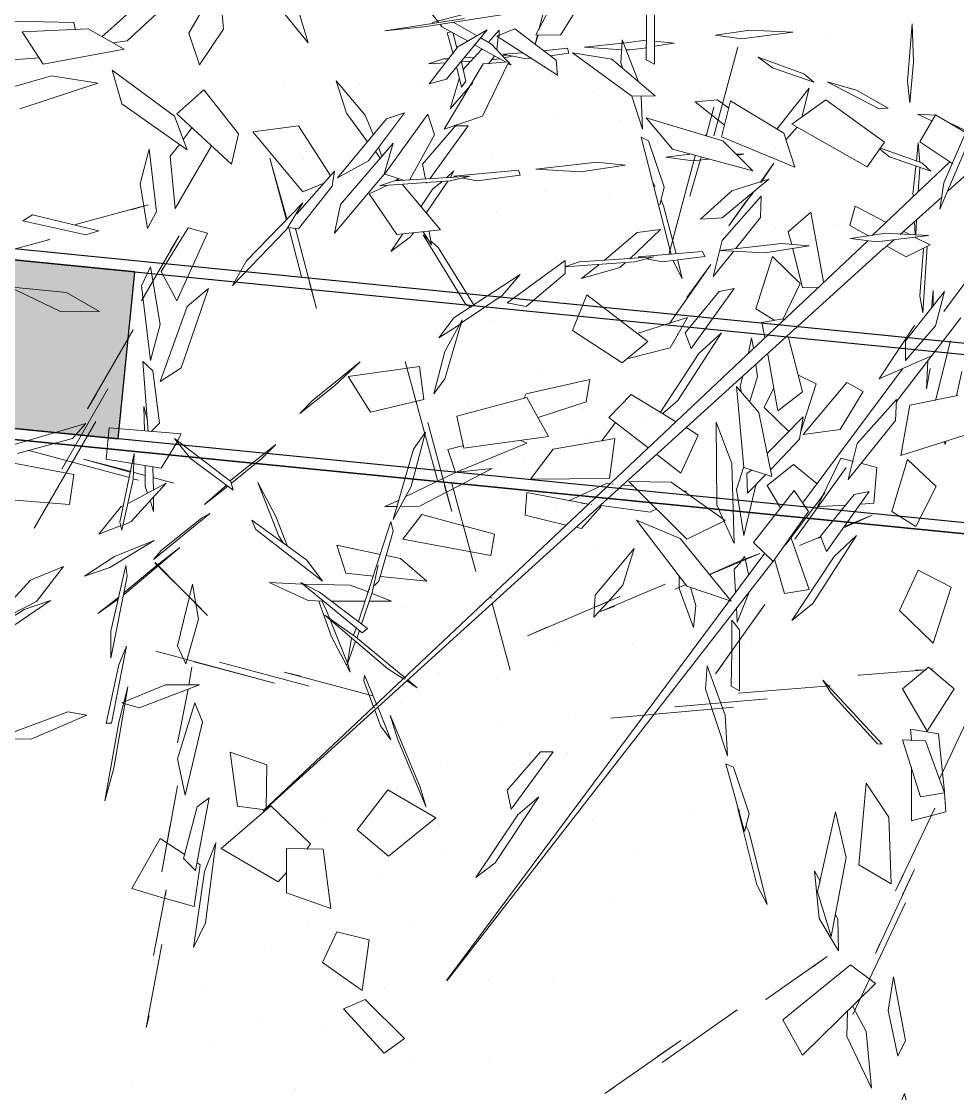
# Model space of a CAD drawing. Header units: metres. Extents: x 42 to 199, y -121 to 268.
# Drawn here: x 121.189 to 122.472, y -86.48 to -85.01 of the extents above; entities that cross this region are included whole.
import ezdxf

# ---------------------------------------------------------------- set-up
doc = ezdxf.new("R2010")
doc.units = ezdxf.units.M
doc.header["$LTSCALE"] = 0.3
doc.layers.get('0').update_dxf_attribs({"color": 8})
for name, color, linetype in [('A-Cols', 8, 'Continuous'), ('A-Site Boundary', 8, 'Continuous'), ('A-Wall-Full', 8, 'Continuous'), ('A-Wall-Plst', 8, 'Continuous')]:
    doc.layers.add(name, color=color, linetype=linetype)
doc.layers.add('A-LANDSCAPE', color=8, linetype='Continuous', lineweight=5)
doc.layers.add('DA HOUSE ARCH LAYOUT', color=8, linetype='Continuous', lineweight=9)

# ---------------------------------------------------------------- blocks, each defined once
blk = doc.blocks.new('zw$195B-flat-1-flat-1-flat-1-flat-1-flat-1-flat-1')
at = {"layer": 'A-Site Boundary', "color": 8, "ltscale": 0.6}
for points in [[(-3.9776, -0.1085), (-3.4816, 5.5764), (-2.9436, 11.7416), (-2.5633, 16.1008), (-2.2011, 20.2521), (1.5727, 19.7419), (5.0323, 19.2741), (8.9429, 18.7454), (12.7318, 18.2331), (16.7243, 17.6933), (21.1213, 17.0988), (25.111, 16.5594), (27.3947, 16.2506), (29.2079, 16.0055), (32.0196, 15.6253), (31.5318, 10.718), (30.9785, 5.1523), (30.2862, -1.8121)], [(-3.7186, -0.1311), (-3.2226, 5.5538), (-2.6846, 11.719), (-2.3043, 16.0782), (-1.9657, 19.9579), (1.5378, 19.4842), (4.9975, 19.0165), (8.9081, 18.4878), (12.6969, 17.9755), (16.6894, 17.4357), (21.0864, 16.8412), (25.0762, 16.3017), (27.3599, 15.993), (29.173, 15.7478), (31.7361, 15.4013), (31.2731, 10.7437), (30.7198, 5.178), (30.0275, -1.7864)]]:
    blk.add_lwpolyline(points, dxfattribs=at)
blk = doc.blocks.new('02PTRX29')
at = {"color": 8, "linetype": 'Continuous', "transparency": 33554572}
for p, q in [((0.19033, -0.04972), (0.18236, -0.03669)), ((0.27648, -0.0358), (0.27553, -0.0482)), ((0.28426, -0.04921), (0.27648, -0.0358)), ((0.28464, -0.03707), (0.29982, -0.05111)), ((0.16851, -0.03934), (0.1687, -0.05592)), ((0.19109, -0.03909), (0.19659, -0.04959)), ((0.19318, -0.03808), (0.19583, -0.04833)), ((0.30627, -0.0501), (0.29394, -0.03909)), ((0.16661, -0.05705), (0.16661, -0.04162)), ((0.22278, -0.04655), (0.21044, -0.04327)), ((0.22449, -0.04238), (0.22107, -0.04655)), ((0.22487, -0.04757), (0.20418, -0.0444)), ((0.21462, -0.04554), (0.23473, -0.04858)), ((0.25656, -0.04352), (0.25409, -0.05161)), ((0.25409, -0.05161), (0.25997, -0.0444)), ((0.31329, -0.04655), (0.33531, -0.04605)), ((0.10152, -0.04681), (0.10114, -0.05655)), ((0.10266, -0.06136), (0.10152, -0.04681)), ((0.13169, -0.04896), (0.14251, -0.04845)), ((0.14251, -0.04845), (0.15124, -0.04972)), ((0.19147, -0.05604), (0.2019, -0.04807)), ((0.20646, -0.04997), (0.2019, -0.04807)), ((0.20855, -0.05149), (0.20589, -0.04845)), ((0.20589, -0.04845), (0.20589, -0.04984)), ((0.20893, -0.04833), (0.21633, -0.05263)), ((0.21917, -0.06085), (0.20893, -0.04833)), ((0.21728, -0.04655), (0.21139, -0.04984)), ((0.21367, -0.05124), (0.22031, -0.04757)), ((0.22031, -0.04757), (0.22069, -0.04706)), ((0.23473, -0.04858), (0.22487, -0.04757)), ((0.27553, -0.0482), (0.2816, -0.05718)), ((0.30969, -0.04807), (0.30058, -0.05326)), ((0.32639, -0.04883), (0.30969, -0.04807)), ((0.31291, -0.04833), (0.31329, -0.04655)), ((0.1446, -0.0506), (0.13169, -0.04896)), ((0.15124, -0.04972), (0.1446, -0.0506)), ((0.16168, -0.05174), (0.16661, -0.05124)), ((0.16889, -0.05098), (0.16851, -0.05111)), ((0.17439, -0.05174), (0.16889, -0.05098)), ((0.17477, -0.05086), (0.17078, -0.06123)), ((0.17515, -0.05667), (0.17477, -0.05086)), ((0.19659, -0.04959), (0.19033, -0.04972)), ((0.20646, -0.04997), (0.19109, -0.05984)), ((0.19678, -0.05199), (0.19602, -0.04972)), ((0.19621, -0.04972), (0.19678, -0.05199)), ((0.20589, -0.04984), (0.20608, -0.05022)), ((0.20608, -0.05022), (0.20646, -0.05339)), ((0.21044, -0.05048), (0.20779, -0.05199)), ((0.21746, -0.04921), (0.21652, -0.05301)), ((0.21746, -0.0544), (0.21898, -0.04908)), ((0.21898, -0.04908), (0.21803, -0.04883)), ((0.28426, -0.04921), (0.2816, -0.05718)), ((0.29982, -0.05111), (0.30343, -0.05161)), ((0.32107, -0.05705), (0.32639, -0.04883)), ((0.15162, -0.07514), (0.14555, -0.05275)), ((0.14555, -0.05275), (0.14574, -0.05326)), ((0.16661, -0.0525), (0.16168, -0.05174)), ((0.16851, -0.05288), (0.17287, -0.05339)), ((0.18729, -0.05414), (0.1723, -0.06515)), ((0.17287, -0.05339), (0.17382, -0.05339)), ((0.17477, -0.05174), (0.17439, -0.05174)), ((0.18426, -0.05275), (0.17477, -0.05174)), ((0.17477, -0.05339), (0.18426, -0.05275)), ((0.17743, -0.05579), (0.18729, -0.05414)), ((0.18824, -0.05427), (0.18862, -0.05301)), ((0.19469, -0.05364), (0.18862, -0.05301)), ((0.20001, -0.05414), (0.20494, -0.05452)), ((0.20779, -0.05199), (0.20285, -0.05731)), ((0.20418, -0.05655), (0.21196, -0.05225)), ((0.215, -0.05845), (0.21025, -0.05326)), ((0.21633, -0.05263), (0.22354, -0.06199)), ((0.30058, -0.05326), (0.32107, -0.05705)), ((0.10209, -0.0668), (0.10114, -0.05655)), ((0.12885, -0.05946), (0.14042, -0.05528)), ((0.14042, -0.05528), (0.13682, -0.05794)), ((0.16642, -0.06502), (0.17743, -0.05579)), ((0.1687, -0.05592), (0.16661, -0.05705)), ((0.17458, -0.05819), (0.17515, -0.05667)), ((0.18824, -0.05427), (0.19299, -0.0549)), ((0.19109, -0.05984), (0.19147, -0.05604)), ((0.19906, -0.05566), (0.19773, -0.05554)), ((0.20494, -0.05452), (0.19906, -0.05566)), ((0.20456, -0.05541), (0.20266, -0.05503)), ((0.21006, -0.07021), (0.20342, -0.05642)), ((0.20987, -0.05693), (0.20342, -0.05642)), ((0.20513, -0.0549), (0.20399, -0.05478)), ((0.20589, -0.05566), (0.2057, -0.05566)), ((0.20779, -0.05592), (0.20589, -0.05566)), ((0.20703, -0.05503), (0.20855, -0.05693)), ((0.21462, -0.05541), (0.21196, -0.05528)), ((0.21538, -0.05642), (0.21291, -0.0563)), ((0.21538, -0.05655), (0.21424, -0.06136)), ((0.21993, -0.05566), (0.2186, -0.05566)), ((0.22373, -0.05693), (0.21936, -0.05667)), ((0.21993, -0.05566), (0.22373, -0.05693)), ((0.32202, -0.05541), (0.3372, -0.05655)), ((0.13682, -0.05794), (0.12638, -0.06161)), ((0.12638, -0.06161), (0.12885, -0.05946)), ((0.20285, -0.05731), (0.20361, -0.05693)), ((0.21974, -0.0735), (0.20987, -0.05693)), ((0.21538, -0.06287), (0.21652, -0.05794)), ((0.28787, -0.07021), (0.30362, -0.05857)), ((0.30362, -0.05857), (0.30115, -0.06705)), ((0.10209, -0.0668), (0.10266, -0.06136)), ((0.12296, -0.06148), (0.10987, -0.06831)), ((0.11556, -0.06363), (0.12296, -0.06148)), ((0.21822, -0.06831), (0.21253, -0.06174)), ((0.21538, -0.06287), (0.21424, -0.06136)), ((0.21822, -0.06831), (0.21595, -0.06072)), ((0.21917, -0.06085), (0.22354, -0.06199)), ((0.24707, -0.06123), (0.23967, -0.06996)), ((0.24441, -0.06945), (0.24707, -0.06123)), ((0.31899, -0.05996), (0.30722, -0.06186)), ((0.30722, -0.06186), (0.32696, -0.06831)), ((0.31899, -0.05996), (0.33853, -0.06566)), ((0.10759, -0.06819), (0.11556, -0.06363)), ((0.12942, -0.07046), (0.12752, -0.06313)), ((0.12752, -0.06313), (0.13568, -0.0735)), ((0.1723, -0.06515), (0.16642, -0.06502)), ((0.27174, -0.07464), (0.28047, -0.06351)), ((0.28047, -0.06351), (0.2873, -0.06958)), ((0.10854, -0.07679), (0.12334, -0.06604)), ((0.12334, -0.06604), (0.13188, -0.07224)), ((0.13397, -0.07451), (0.14744, -0.06629)), ((0.14744, -0.06629), (0.14972, -0.0754)), ((0.14782, -0.06819), (0.15067, -0.06604)), ((0.15636, -0.06654), (0.14896, -0.07249)), ((0.15067, -0.06604), (0.15636, -0.06654)), ((0.16965, -0.0735), (0.1723, -0.06515)), ((0.17002, -0.06515), (0.16965, -0.0735)), ((0.30115, -0.06705), (0.28464, -0.07869)), ((0.09355, -0.08704), (0.08539, -0.06844)), ((0.08786, -0.07439), (0.09564, -0.06983)), ((0.09564, -0.06983), (0.09962, -0.07666)), ((0.09583, -0.06996), (0.09564, -0.07008)), ((0.10019, -0.06971), (0.09583, -0.06996)), ((0.0964, -0.07148), (0.10019, -0.06971)), ((0.10987, -0.06831), (0.10759, -0.06819)), ((0.15352, -0.07527), (0.15162, -0.06793)), ((0.21006, -0.07021), (0.21974, -0.0735)), ((0.22221, -0.07489), (0.22392, -0.06971)), ((0.22392, -0.06971), (0.23473, -0.08476)), ((0.23891, -0.08147), (0.2298, -0.06933)), ((0.2298, -0.06933), (0.23435, -0.07084)), ((0.23967, -0.06996), (0.23758, -0.07502)), ((0.2391, -0.07666), (0.24441, -0.06945)), ((0.2873, -0.06958), (0.27344, -0.08236)), ((0.28464, -0.07869), (0.28787, -0.07021)), ((0.08767, -0.07401), (0.0926, -0.0716)), ((0.13188, -0.07224), (0.11291, -0.08299)), ((0.13055, -0.07299), (0.1334, -0.07616)), ((0.14934, -0.07641), (0.1687, -0.07059)), ((0.1687, -0.07059), (0.16206, -0.07856)), ((0.22335, -0.08602), (0.21367, -0.07261)), ((0.21367, -0.07261), (0.2169, -0.07261)), ((0.22525, -0.08236), (0.2169, -0.07261)), ((0.23435, -0.07084), (0.24669, -0.08577)), ((0.2484, -0.08539), (0.25656, -0.07261)), ((0.25656, -0.07261), (0.26813, -0.07413)), ((0.2835, -0.07312), (0.28559, -0.07603)), ((0.13112, -0.08311), (0.13397, -0.07451)), ((0.14972, -0.0754), (0.13112, -0.08311)), ((0.15352, -0.07477), (0.15352, -0.07514)), ((0.16243, -0.10513), (0.17002, -0.07552)), ((0.16813, -0.07641), (0.17002, -0.07552)), ((0.22221, -0.07489), (0.22847, -0.0864)), ((0.26813, -0.07413), (0.25542, -0.08931)), ((0.27344, -0.08236), (0.27174, -0.07464)), ((0.08691, -0.0759), (0.0945, -0.09374)), ((0.09962, -0.07666), (0.09127, -0.08223)), ((0.10949, -0.07831), (0.09905, -0.08198)), ((0.09962, -0.08185), (0.1, -0.07692)), ((0.1, -0.07692), (0.10038, -0.0816)), ((0.10721, -0.08046), (0.10968, -0.07856)), ((0.11291, -0.08299), (0.10854, -0.07679)), ((0.14175, -0.084), (0.14934, -0.07641)), ((0.16206, -0.07856), (0.14175, -0.084)), ((0.16414, -0.08818), (0.16813, -0.07641)), ((0.24593, -0.09248), (0.23265, -0.07704)), ((0.23265, -0.07704), (0.23492, -0.08489)), ((0.23625, -0.07818), (0.23549, -0.08046)), ((0.27857, -0.07768), (0.28768, -0.09349)), ((0.28654, -0.0773), (0.289, -0.08033)), ((0.29432, -0.07856), (0.29242, -0.09425)), ((0.29659, -0.08729), (0.29432, -0.07856)), ((0.09678, -0.08413), (0.10721, -0.08046)), ((0.1372, -0.08058), (0.13739, -0.08058)), ((0.13739, -0.08058), (0.13739, -0.08058)), ((0.14555, -0.08008), (0.14403, -0.07983)), ((0.14403, -0.07983), (0.14593, -0.07983)), ((0.15693, -0.08147), (0.15295, -0.08109)), ((0.15484, -0.08058), (0.15769, -0.09045)), ((0.163, -0.10513), (0.15636, -0.08021)), ((0.15693, -0.08147), (0.16376, -0.08058)), ((0.16376, -0.08058), (0.15769, -0.07983)), ((0.23587, -0.08096), (0.23701, -0.07919)), ((0.2594, -0.0964), (0.26377, -0.08084)), ((0.26377, -0.08084), (0.25959, -0.09652)), ((0.28768, -0.09349), (0.289, -0.08033)), ((0.09241, -0.08906), (0.0852, -0.08261)), ((0.09203, -0.08172), (0.11158, -0.10032)), ((0.09905, -0.08198), (0.09678, -0.08413)), ((0.1, -0.08931), (0.09962, -0.08324)), ((0.10057, -0.08286), (0.10133, -0.08995)), ((0.13644, -0.0821), (0.13985, -0.08691)), ((0.13966, -0.08691), (0.13644, -0.0821)), ((0.17401, -0.08261), (0.18122, -0.08185)), ((0.18521, -0.08425), (0.17401, -0.08261)), ((0.19659, -0.08362), (0.18122, -0.08185)), ((0.18521, -0.08425), (0.19659, -0.08362)), ((0.20096, -0.08387), (0.20058, -0.08514)), ((0.20096, -0.08387), (0.21728, -0.08539)), ((0.21822, -0.08577), (0.21728, -0.084)), ((0.21728, -0.084), (0.21917, -0.08577)), ((0.22449, -0.08615), (0.22525, -0.08236)), ((0.24669, -0.08577), (0.23891, -0.08147)), ((0.13777, -0.08615), (0.14706, -0.08906)), ((0.14953, -0.09589), (0.13777, -0.08615)), ((0.21139, -0.08653), (0.20058, -0.08514)), ((0.215, -0.0859), (0.21139, -0.08653)), ((0.21822, -0.08653), (0.21329, -0.08539)), ((0.21329, -0.08539), (0.23227, -0.08653)), ((0.21728, -0.08539), (0.21633, -0.08565)), ((0.21822, -0.08653), (0.23606, -0.0878)), ((0.21879, -0.08666), (0.2243, -0.09475)), ((0.22999, -0.0864), (0.23473, -0.08489)), ((0.23113, -0.08653), (0.23151, -0.08615)), ((0.23208, -0.08653), (0.23151, -0.08615)), ((0.23227, -0.08653), (0.23606, -0.0878)), ((0.23473, -0.08489), (0.23492, -0.08489)), ((0.23492, -0.08489), (0.24745, -0.09981)), ((0.24745, -0.08413), (0.25694, -0.09488)), ((0.24802, -0.08792), (0.24745, -0.08413)), ((0.0945, -0.09374), (0.09355, -0.08704)), ((0.13985, -0.08691), (0.13966, -0.08691)), ((0.14308, -0.09134), (0.14156, -0.08944)), ((0.14706, -0.08906), (0.15503, -0.09627)), ((0.16528, -0.0926), (0.16414, -0.08818)), ((0.16699, -0.08704), (0.16642, -0.08805)), ((0.22259, -0.08855), (0.22031, -0.08678)), ((0.23037, -0.08742), (0.22069, -0.09893)), ((0.22562, -0.09311), (0.22259, -0.08855)), ((0.2243, -0.08716), (0.22411, -0.08704)), ((0.2243, -0.08716), (0.2243, -0.08704)), ((0.2243, -0.08704), (0.2243, -0.08716)), ((0.23435, -0.0878), (0.23872, -0.08982)), ((0.25656, -0.09868), (0.24802, -0.08792)), ((0.24991, -0.08704), (0.25542, -0.08931)), ((0.2947, -0.09855), (0.29659, -0.08729)), ((0.10456, -0.10007), (0.09393, -0.09058)), ((0.10114, -0.09045), (0.10133, -0.08995)), ((0.13966, -0.09045), (0.14953, -0.10158)), ((0.13985, -0.09577), (0.13966, -0.09045)), ((0.14175, -0.08969), (0.14365, -0.09197)), ((0.14308, -0.09134), (0.14782, -0.09792)), ((0.14782, -0.09792), (0.14365, -0.09197)), ((0.1649, -0.09146), (0.16433, -0.09286)), ((0.2317, -0.10007), (0.23872, -0.08982)), ((0.25959, -0.0988), (0.25542, -0.0921)), ((0.25542, -0.0921), (0.26965, -0.10677)), ((0.10797, -0.09703), (0.11594, -0.09298)), ((0.11594, -0.09298), (0.11727, -0.09779)), ((0.12714, -0.0945), (0.12391, -0.11208)), ((0.12714, -0.0945), (0.13283, -0.09943)), ((0.16111, -0.105), (0.16433, -0.09286)), ((0.24745, -0.09981), (0.24593, -0.09248)), ((0.29242, -0.09425), (0.2947, -0.09855)), ((0.29451, -0.0926), (0.31291, -0.09754)), ((0.29887, -0.09387), (0.29451, -0.0926)), ((0.10038, -0.0964), (0.10057, -0.10019)), ((0.10076, -0.10019), (0.10095, -0.09678)), ((0.14612, -0.10374), (0.13985, -0.09577)), ((0.15503, -0.09627), (0.14953, -0.09589)), ((0.30703, -0.09918), (0.32373, -0.09513)), ((0.3262, -0.09665), (0.31026, -0.10019)), ((0.31291, -0.09754), (0.31272, -0.09754)), ((0.32373, -0.09513), (0.3262, -0.09665)), ((0.07818, -0.0988), (0.09355, -0.11955)), ((0.09735, -0.10032), (0.10816, -0.09981)), ((0.10057, -0.10019), (0.10076, -0.10019)), ((0.1019, -0.10019), (0.10361, -0.09931)), ((0.10816, -0.09981), (0.11708, -0.10108)), ((0.11727, -0.09779), (0.11253, -0.10045)), ((0.13188, -0.1026), (0.13283, -0.09943)), ((0.17097, -0.09956), (0.16509, -0.0988)), ((0.16509, -0.0988), (0.17287, -0.10627)), ((0.17932, -0.10665), (0.17097, -0.09956)), ((0.21443, -0.11752), (0.22506, -0.10019)), ((0.22069, -0.09893), (0.2317, -0.10007)), ((0.22297, -0.10272), (0.22354, -0.09931)), ((0.22506, -0.09943), (0.22297, -0.10272)), ((0.22506, -0.10019), (0.22411, -0.10108)), ((0.22828, -0.1007), (0.22752, -0.09969)), ((0.23322, -0.10437), (0.23018, -0.09994)), ((0.25731, -0.09855), (0.252, -0.11879)), ((0.2558, -0.11082), (0.25902, -0.09842)), ((0.25656, -0.09868), (0.25921, -0.0983)), ((0.25731, -0.09868), (0.25731, -0.09893)), ((0.25845, -0.10045), (0.25902, -0.09842)), ((0.27325, -0.11297), (0.25959, -0.0988)), ((0.28445, -0.09842), (0.27952, -0.09981)), ((0.27952, -0.09981), (0.2873, -0.11689)), ((0.29128, -0.10943), (0.28445, -0.09842)), ((0.30703, -0.09918), (0.31026, -0.10019)), ((0.09697, -0.10272), (0.10076, -0.10083)), ((0.10304, -0.10576), (0.09697, -0.10272)), ((0.11044, -0.10196), (0.09735, -0.10032)), ((0.10608, -0.10146), (0.10873, -0.10374)), ((0.11708, -0.10108), (0.11044, -0.10196)), ((0.11272, -0.10171), (0.26547, -0.2458)), ((0.12752, -0.10298), (0.13454, -0.10234)), ((0.13871, -0.10475), (0.12752, -0.10298)), ((0.13454, -0.10234), (0.1501, -0.10411)), ((0.14953, -0.10158), (0.15181, -0.11069)), ((0.22297, -0.10184), (0.22126, -0.10336)), ((0.22828, -0.1007), (0.23322, -0.10437)), ((0.28673, -0.10045), (0.29622, -0.11689)), ((0.289, -0.10424), (0.28673, -0.10045)), ((0.31937, -0.10133), (0.34176, -0.1074)), ((0.31994, -0.10146), (0.31937, -0.10133)), ((0.09773, -0.10323), (0.09886, -0.11993)), ((0.09962, -0.11563), (0.09868, -0.10361)), ((0.10778, -0.1031), (0.10304, -0.10576)), ((0.26547, -0.24593), (0.10873, -0.10361)), ((0.12923, -0.1136), (0.13169, -0.10374)), ((0.1298, -0.11246), (0.13682, -0.10563)), ((0.13682, -0.10563), (0.14099, -0.11892)), ((0.13871, -0.10475), (0.1501, -0.10411)), ((0.15181, -0.11069), (0.14668, -0.10437)), ((0.15446, -0.10437), (0.1539, -0.10563)), ((0.1539, -0.10563), (0.16471, -0.10702)), ((0.17078, -0.10576), (0.15446, -0.10437)), ((0.22126, -0.10336), (0.21215, -0.11803)), ((0.15845, -0.11601), (0.15238, -0.10766)), ((0.16281, -0.12258), (0.15238, -0.10766)), ((0.15959, -0.1112), (0.16073, -0.10665)), ((0.15959, -0.1112), (0.16187, -0.10677)), ((0.16471, -0.10702), (0.16851, -0.10627)), ((0.1668, -0.10576), (0.17154, -0.10702)), ((0.18559, -0.10702), (0.1668, -0.10576)), ((0.17078, -0.10576), (0.16965, -0.10601)), ((0.17154, -0.10702), (0.18938, -0.10829)), ((0.17401, -0.10728), (0.17534, -0.10842)), ((0.17534, -0.10842), (0.18502, -0.1112)), ((0.18502, -0.1112), (0.18065, -0.10778)), ((0.18938, -0.10829), (0.18559, -0.10702)), ((0.18919, -0.10993), (0.18919, -0.10665)), ((0.2038, -0.1174), (0.18919, -0.10665)), ((0.26965, -0.10677), (0.27325, -0.11297)), ((0.29147, -0.12284), (0.29394, -0.10829)), ((0.29394, -0.10829), (0.29622, -0.1131)), ((0.18919, -0.10993), (0.19906, -0.11828)), ((0.20513, -0.1155), (0.20058, -0.11019)), ((0.21728, -0.12119), (0.20058, -0.11019)), ((0.2873, -0.11689), (0.29128, -0.10943)), ((0.12923, -0.1136), (0.12543, -0.11348)), ((0.13416, -0.12157), (0.1298, -0.11246)), ((0.15731, -0.12891), (0.14649, -0.11373)), ((0.14649, -0.11373), (0.15029, -0.11449)), ((0.252, -0.11879), (0.2539, -0.11196)), ((0.28616, -0.13384), (0.27933, -0.11373)), ((0.27933, -0.11373), (0.28464, -0.11828)), ((0.29394, -0.13195), (0.29622, -0.1131)), ((0.32961, -0.11335), (0.31519, -0.11474)), ((0.31652, -0.11968), (0.32961, -0.11335)), ((0.09564, -0.12322), (0.09336, -0.11449)), ((0.10323, -0.12701), (0.09336, -0.11449)), ((0.09621, -0.11424), (0.09621, -0.11841)), ((0.09659, -0.11892), (0.09621, -0.11424)), ((0.09886, -0.11993), (0.09962, -0.11563)), ((0.15029, -0.11449), (0.15883, -0.12499)), ((0.16832, -0.12714), (0.18369, -0.11537)), ((0.18369, -0.11537), (0.18729, -0.12436)), ((0.21538, -0.12246), (0.20513, -0.1155)), ((0.31519, -0.11474), (0.30684, -0.11955)), ((0.13625, -0.12183), (0.14099, -0.11892)), ((0.2038, -0.1174), (0.19906, -0.11828)), ((0.21291, -0.11854), (0.21443, -0.11752)), ((0.28464, -0.11828), (0.29147, -0.13726)), ((0.29622, -0.11689), (0.29622, -0.11677)), ((0.10551, -0.14232), (0.08919, -0.12119)), ((0.13397, -0.1217), (0.13416, -0.12145)), ((0.13947, -0.12233), (0.13416, -0.12145)), ((0.17097, -0.12512), (0.15826, -0.12107)), ((0.15826, -0.12107), (0.16262, -0.12878)), ((0.2112, -0.11968), (0.2112, -0.11968)), ((0.21519, -0.1217), (0.21955, -0.13663)), ((0.21955, -0.12967), (0.21519, -0.1217)), ((0.21728, -0.12119), (0.22107, -0.12625)), ((0.30684, -0.11955), (0.31652, -0.11968)), ((0.09564, -0.12322), (0.10323, -0.13195)), ((0.10987, -0.13663), (0.10095, -0.12309)), ((0.13871, -0.12613), (0.13947, -0.12233)), ((0.18729, -0.12436), (0.17477, -0.13258)), ((0.21557, -0.12271), (0.22107, -0.12625)), ((0.29394, -0.13195), (0.29147, -0.12284)), ((0.2983, -0.12423), (0.29849, -0.12461)), ((0.2983, -0.12423), (0.30988, -0.14422)), ((0.09184, -0.12701), (0.09564, -0.14207)), ((0.10323, -0.12701), (0.10323, -0.13195)), ((0.12923, -0.13992), (0.13283, -0.12587)), ((0.14213, -0.12625), (0.14156, -0.12878)), ((0.14213, -0.12625), (0.14289, -0.13005)), ((0.14972, -0.12499), (0.16073, -0.14207)), ((0.15541, -0.13018), (0.14972, -0.12499)), ((0.15883, -0.12499), (0.15731, -0.12891)), ((0.16832, -0.12714), (0.17477, -0.13258)), ((0.16262, -0.12878), (0.17325, -0.13144)), ((0.2224, -0.14042), (0.21955, -0.12967)), ((0.09697, -0.13093), (0.10987, -0.13663)), ((0.09754, -0.13207), (0.09792, -0.13916)), ((0.13549, -0.14472), (0.13796, -0.13043)), ((0.16509, -0.14498), (0.15541, -0.13018)), ((0.22145, -0.16218), (0.22961, -0.1322)), ((0.241, -0.13233), (0.24745, -0.1384)), ((0.25314, -0.14219), (0.241, -0.13233)), ((0.29337, -0.1346), (0.29584, -0.1322)), ((0.29451, -0.14991), (0.29584, -0.1322)), ((0.09033, -0.14093), (0.089, -0.13473)), ((0.09697, -0.13397), (0.09792, -0.13916)), ((0.10399, -0.1341), (0.12923, -0.168)), ((0.14099, -0.13309), (0.14061, -0.13599)), ((0.226, -0.13346), (0.22487, -0.14181)), ((0.226, -0.13346), (0.24403, -0.13599)), ((0.29147, -0.13726), (0.28616, -0.13384)), ((0.29166, -0.14776), (0.29337, -0.1346)), ((0.11803, -0.13751), (0.11386, -0.13979)), ((0.12904, -0.15067), (0.11803, -0.13751)), ((0.12581, -0.13789), (0.13037, -0.13562)), ((0.12581, -0.13789), (0.12961, -0.14991)), ((0.14061, -0.13599), (0.14251, -0.14232)), ((0.14441, -0.13612), (0.14498, -0.13852)), ((0.18388, -0.14245), (0.18293, -0.13675)), ((0.18293, -0.13675), (0.19906, -0.14042)), ((0.2224, -0.14042), (0.21955, -0.13663)), ((0.23834, -0.14498), (0.24403, -0.13599)), ((0.10209, -0.14321), (0.08995, -0.1408)), ((0.11386, -0.13979), (0.11974, -0.1494)), ((0.13549, -0.14472), (0.12923, -0.13992)), ((0.1389, -0.14384), (0.13644, -0.1389)), ((0.14593, -0.13852), (0.14023, -0.1451)), ((0.14403, -0.15902), (0.14593, -0.13852)), ((0.1446, -0.14017), (0.14498, -0.13852)), ((0.17249, -0.14055), (0.1613, -0.14738)), ((0.17818, -0.14637), (0.17249, -0.14055)), ((0.19906, -0.14042), (0.19963, -0.14156)), ((0.24745, -0.1384), (0.25618, -0.14536)), ((0.31633, -0.1594), (0.30475, -0.13916)), ((0.3076, -0.14042), (0.30988, -0.14422)), ((0.10437, -0.15598), (0.10209, -0.14321)), ((0.10551, -0.14181), (0.11537, -0.15295)), ((0.10551, -0.14181), (0.1057, -0.14713)), ((0.16073, -0.14207), (0.16452, -0.14536)), ((0.19602, -0.14637), (0.18388, -0.14245)), ((0.19887, -0.14131), (0.19337, -0.15118)), ((0.19887, -0.14131), (0.21652, -0.14599)), ((0.22487, -0.14181), (0.23834, -0.14498)), ((0.25618, -0.14536), (0.25314, -0.14219)), ((0.29565, -0.14359), (0.2947, -0.147)), ((0.29565, -0.14359), (0.29546, -0.14978)), ((0.12999, -0.15181), (0.12904, -0.14624)), ((0.12904, -0.14624), (0.13815, -0.15548)), ((0.13264, -0.14991), (0.1389, -0.14384)), ((0.14023, -0.1451), (0.13701, -0.1613)), ((0.21652, -0.14599), (0.21481, -0.15409)), ((0.11765, -0.16206), (0.1057, -0.14713)), ((0.14706, -0.15801), (0.15105, -0.14751)), ((0.15105, -0.14751), (0.15086, -0.16851)), ((0.1556, -0.1508), (0.15845, -0.14902)), ((0.16073, -0.14776), (0.16073, -0.14776)), ((0.16832, -0.15396), (0.17818, -0.14637)), ((0.17648, -0.14763), (0.17989, -0.15231)), ((0.22392, -0.14763), (0.21784, -0.17015)), ((0.28616, -0.15054), (0.30438, -0.14902)), ((0.29375, -0.14991), (0.29166, -0.14776)), ((0.30438, -0.14902), (0.30513, -0.15687)), ((0.30779, -0.14738), (0.32335, -0.17433)), ((0.32828, -0.1532), (0.31026, -0.14789)), ((0.31026, -0.14789), (0.31367, -0.15168)), ((0.08843, -0.15092), (0.10437, -0.15598)), ((0.11974, -0.1494), (0.12904, -0.15067)), ((0.1556, -0.1508), (0.15997, -0.16041)), ((0.17799, -0.1618), (0.17667, -0.15168)), ((0.17667, -0.15168), (0.19223, -0.15434)), ((0.19337, -0.15118), (0.21481, -0.15409)), ((0.22449, -0.15004), (0.22752, -0.15434)), ((0.22449, -0.15004), (0.22809, -0.16383)), ((0.27363, -0.16256), (0.28787, -0.15168)), ((0.28787, -0.15168), (0.28388, -0.15674)), ((0.28616, -0.15054), (0.28711, -0.15231)), ((0.31367, -0.15168), (0.32753, -0.15548)), ((0.09298, -0.15244), (0.09317, -0.1532)), ((0.09317, -0.1532), (0.09336, -0.15257)), ((0.11537, -0.15295), (0.11765, -0.16206)), ((0.1372, -0.15952), (0.12999, -0.15181)), ((0.16775, -0.15434), (0.16775, -0.15434)), ((0.19223, -0.15434), (0.19792, -0.16193)), ((0.19887, -0.15282), (0.20039, -0.15219)), ((0.2169, -0.16028), (0.19887, -0.15282)), ((0.21481, -0.15345), (0.21879, -0.15446)), ((0.2169, -0.16028), (0.21879, -0.15446)), ((0.23265, -0.17218), (0.22752, -0.15434)), ((0.26225, -0.1532), (0.26585, -0.15674)), ((0.27363, -0.16218), (0.26225, -0.1532)), ((0.28711, -0.15244), (0.29128, -0.15915)), ((0.10266, -0.15699), (0.09545, -0.16383)), ((0.10665, -0.17015), (0.10266, -0.15699)), ((0.11955, -0.15662), (0.11632, -0.1575)), ((0.12543, -0.16889), (0.11955, -0.15662)), ((0.15997, -0.16041), (0.16604, -0.15573)), ((0.26585, -0.15674), (0.27344, -0.16294)), ((0.28388, -0.15674), (0.27306, -0.16471)), ((0.29128, -0.15915), (0.30513, -0.15687)), ((0.2983, -0.16206), (0.29811, -0.15548)), ((0.29811, -0.15548), (0.30172, -0.17281)), ((0.31083, -0.15687), (0.29887, -0.16003)), ((0.29906, -0.16016), (0.31083, -0.15687)), ((0.29925, -0.16155), (0.32468, -0.15472)), ((0.315, -0.15699), (0.31633, -0.1594)), ((0.31709, -0.15674), (0.32468, -0.15472)), ((0.11424, -0.15801), (0.11044, -0.15902)), ((0.1112, -0.168), (0.11044, -0.15902)), ((0.11822, -0.15902), (0.13112, -0.17711)), ((0.12562, -0.16307), (0.1315, -0.15826)), ((0.1315, -0.15826), (0.13815, -0.16357)), ((0.13701, -0.1613), (0.14403, -0.15902)), ((0.14327, -0.16054), (0.14213, -0.15965)), ((0.14403, -0.15877), (0.14593, -0.16459)), ((0.14649, -0.17825), (0.14706, -0.15801)), ((0.226, -0.16876), (0.2076, -0.15927)), ((0.2076, -0.15927), (0.21652, -0.16016)), ((0.29318, -0.16471), (0.29337, -0.15889)), ((0.29527, -0.15851), (0.29527, -0.16383)), ((0.31329, -0.16079), (0.33113, -0.15737)), ((0.13852, -0.16079), (0.14308, -0.16547)), ((0.14308, -0.16547), (0.14327, -0.16054)), ((0.17306, -0.16256), (0.15845, -0.17711)), ((0.16243, -0.16269), (0.17306, -0.16256)), ((0.17799, -0.1618), (0.19792, -0.16193)), ((0.21652, -0.16016), (0.2169, -0.16028)), ((0.2169, -0.16028), (0.22942, -0.16636)), ((0.27306, -0.16471), (0.27363, -0.16256)), ((0.27363, -0.16218), (0.27382, -0.16243)), ((0.29337, -0.16155), (0.28806, -0.16294)), ((0.29811, -0.16028), (0.29527, -0.16104)), ((0.29811, -0.16193), (0.29697, -0.16218)), ((0.30115, -0.17483), (0.2983, -0.16206)), ((0.31443, -0.16838), (0.31329, -0.16079)), ((0.10057, -0.17395), (0.09545, -0.16383)), ((0.12315, -0.18027), (0.11234, -0.16509)), ((0.11613, -0.16585), (0.11234, -0.16509)), ((0.12505, -0.16357), (0.12505, -0.16357)), ((0.12771, -0.17015), (0.13131, -0.16484)), ((0.13131, -0.16484), (0.14156, -0.17799)), ((0.13473, -0.16939), (0.13815, -0.16357)), ((0.14403, -0.17622), (0.14099, -0.16345)), ((0.14593, -0.16459), (0.14403, -0.17622)), ((0.14877, -0.17243), (0.16243, -0.16269)), ((0.15864, -0.16496), (0.15921, -0.16496)), ((0.15921, -0.16496), (0.15864, -0.16496)), ((0.15864, -0.16496), (0.15883, -0.16522)), ((0.17439, -0.16345), (0.17192, -0.1637)), ((0.17724, -0.16319), (0.17705, -0.16319)), ((0.17781, -0.16307), (0.17856, -0.16294)), ((0.17856, -0.16294), (0.18805, -0.16737)), ((0.21177, -0.18533), (0.21784, -0.16307)), ((0.21974, -0.16332), (0.21784, -0.17015)), ((0.22809, -0.16383), (0.23265, -0.17218)), ((0.2668, -0.16281), (0.26149, -0.17635)), ((0.26225, -0.17142), (0.2668, -0.16281)), ((0.27439, -0.1637), (0.28028, -0.16838)), ((0.28028, -0.16838), (0.27477, -0.16345)), ((0.29944, -0.168), (0.28995, -0.16294)), ((0.28995, -0.16294), (0.29887, -0.17268)), ((0.29527, -0.16383), (0.2947, -0.16547)), ((0.1112, -0.168), (0.11443, -0.16825)), ((0.11613, -0.16585), (0.12467, -0.17635)), ((0.12353, -0.16534), (0.1334, -0.1785)), ((0.19887, -0.16534), (0.18331, -0.16825)), ((0.18331, -0.16825), (0.18502, -0.168)), ((0.19925, -0.17104), (0.19887, -0.16534)), ((0.23113, -0.16724), (0.23473, -0.16889)), ((0.29318, -0.16661), (0.29318, -0.17015)), ((0.29318, -0.17015), (0.29394, -0.16749)), ((0.33625, -0.16661), (0.31443, -0.16838)), ((0.10057, -0.17395), (0.10665, -0.17015)), ((0.11822, -0.16851), (0.12505, -0.16889)), ((0.12505, -0.16889), (0.12524, -0.16889)), ((0.12524, -0.16889), (0.12543, -0.16889)), ((0.13663, -0.1828), (0.12771, -0.17015)), ((0.15086, -0.16851), (0.14649, -0.17825)), ((0.16775, -0.17028), (0.16604, -0.16939)), ((0.16775, -0.17028), (0.18008, -0.16863)), ((0.18008, -0.16889), (0.18502, -0.17445)), ((0.18046, -0.16889), (0.18008, -0.16889)), ((0.18255, -0.16838), (0.18274, -0.16838)), ((0.18274, -0.16838), (0.18274, -0.16838)), ((0.226, -0.16876), (0.23075, -0.16889)), ((0.23151, -0.16889), (0.23473, -0.16889)), ((0.27895, -0.17066), (0.28103, -0.1718)), ((0.27895, -0.17066), (0.29318, -0.1823)), ((0.30134, -0.16889), (0.30077, -0.16863)), ((0.30703, -0.17584), (0.30134, -0.16889)), ((0.11158, -0.17104), (0.1186, -0.17395)), ((0.1186, -0.1742), (0.11158, -0.17104)), ((0.15845, -0.17711), (0.14877, -0.17243)), ((0.17116, -0.1723), (0.15845, -0.189)), ((0.16016, -0.17698), (0.17116, -0.1723)), ((0.189, -0.17357), (0.19925, -0.17104)), ((0.22543, -0.17091), (0.20703, -0.17584)), ((0.23018, -0.17711), (0.22543, -0.17091)), ((0.23265, -0.17509), (0.23322, -0.17268)), ((0.24137, -0.19798), (0.23322, -0.17268)), ((0.25447, -0.18242), (0.26832, -0.1723)), ((0.2594, -0.17875), (0.26225, -0.17142)), ((0.26832, -0.1723), (0.26737, -0.17471)), ((0.29128, -0.18002), (0.28103, -0.1718)), ((0.29887, -0.17268), (0.30077, -0.17357)), ((0.30172, -0.17281), (0.30115, -0.17483)), ((0.18502, -0.17445), (0.18615, -0.1742)), ((0.18843, -0.17369), (0.18843, -0.17369)), ((0.20798, -0.18128), (0.20703, -0.17584)), ((0.23265, -0.17509), (0.23625, -0.18774)), ((0.26737, -0.17471), (0.25048, -0.18774)), ((0.30134, -0.17369), (0.30703, -0.17584)), ((0.12126, -0.18154), (0.11556, -0.17622)), ((0.11556, -0.17622), (0.12657, -0.19343)), ((0.12315, -0.18027), (0.12467, -0.17635)), ((0.12448, -0.17648), (0.12999, -0.17875)), ((0.12448, -0.1766), (0.12524, -0.17686)), ((0.13207, -0.17686), (0.12752, -0.18989)), ((0.14156, -0.17799), (0.13663, -0.1828)), ((0.14725, -0.1928), (0.16016, -0.17698)), ((0.20798, -0.18128), (0.23018, -0.17711)), ((0.24688, -0.17863), (0.23587, -0.18103)), ((0.2446, -0.18571), (0.24688, -0.17863)), ((0.26149, -0.17635), (0.26035, -0.17812)), ((0.30305, -0.18154), (0.29299, -0.17749)), ((0.29299, -0.17749), (0.30419, -0.18432)), ((0.13188, -0.19773), (0.12126, -0.18154)), ((0.21917, -0.28869), (0.13871, -0.18065)), ((0.14004, -0.18078), (0.14536, -0.1828)), ((0.14004, -0.18078), (0.15238, -0.18596)), ((0.14365, -0.1823), (0.14384, -0.18154)), ((0.14384, -0.18154), (0.1446, -0.18255)), ((0.17173, -0.17951), (0.1816, -0.19128)), ((0.17458, -0.18875), (0.17173, -0.17951)), ((0.23075, -0.18204), (0.23435, -0.18128)), ((0.28654, -0.17926), (0.29223, -0.18369)), ((0.30058, -0.19115), (0.28654, -0.17926)), ((0.29318, -0.1823), (0.29128, -0.18002)), ((0.31064, -0.18647), (0.30305, -0.18154)), ((0.13625, -0.18242), (0.13378, -0.1909)), ((0.21898, -0.28869), (0.13663, -0.18268)), ((0.14289, -0.18609), (0.14365, -0.18242)), ((0.14479, -0.18293), (0.14649, -0.1847)), ((0.14536, -0.1828), (0.15276, -0.18609)), ((0.23075, -0.18204), (0.22411, -0.18774)), ((0.23796, -0.19065), (0.23644, -0.18369)), ((0.25048, -0.18774), (0.25447, -0.18242)), ((0.2928, -0.18306), (0.27952, -0.19646)), ((0.28255, -0.1933), (0.2928, -0.18318)), ((0.29223, -0.18369), (0.30058, -0.19065)), ((0.2928, -0.18318), (0.2928, -0.18306)), ((0.29982, -0.18647), (0.3002, -0.18381)), ((0.3002, -0.18381), (0.304, -0.20039)), ((0.31595, -0.18407), (0.3243, -0.18748)), ((0.31595, -0.18407), (0.32278, -0.19292)), ((0.1, -0.18495), (0.09165, -0.18925)), ((0.1, -0.18495), (0.10475, -0.1952)), ((0.14649, -0.1847), (0.14612, -0.19052)), ((0.15238, -0.18596), (0.15257, -0.18622)), ((0.16035, -0.18634), (0.16035, -0.18963)), ((0.21196, -0.18483), (0.21177, -0.18533)), ((0.22411, -0.18774), (0.23587, -0.1866)), ((0.23758, -0.18647), (0.2446, -0.18571)), ((0.304, -0.20722), (0.29982, -0.18647)), ((0.31064, -0.18647), (0.30419, -0.18432)), ((0.09621, -0.20342), (0.09165, -0.18925)), ((0.15845, -0.189), (0.14725, -0.1928)), ((0.1575, -0.18938), (0.15617, -0.19393)), ((0.16035, -0.18963), (0.15674, -0.1995)), ((0.15864, -0.18862), (0.16149, -0.18976)), ((0.16395, -0.18849), (0.16528, -0.18913)), ((0.16395, -0.18849), (0.18027, -0.19545)), ((0.17837, -0.19305), (0.17458, -0.18875)), ((0.23625, -0.18774), (0.23739, -0.18887)), ((0.24346, -0.18875), (0.23872, -0.19052)), ((0.24043, -0.20077), (0.25599, -0.18812)), ((0.25542, -0.18849), (0.24346, -0.18875)), ((0.25599, -0.18812), (0.25124, -0.19052)), ((0.25409, -0.19267), (0.26396, -0.18812)), ((0.25561, -0.18849), (0.26396, -0.18812)), ((0.28331, -0.18849), (0.28179, -0.19735)), ((0.28711, -0.20406), (0.28331, -0.18849)), ((0.3243, -0.18748), (0.33493, -0.19912)), ((0.13378, -0.1909), (0.12752, -0.18989)), ((0.14574, -0.19811), (0.14251, -0.19014)), ((0.17534, -0.19166), (0.19868, -0.20153)), ((0.18122, -0.19419), (0.17534, -0.19166)), ((0.1816, -0.19128), (0.18198, -0.19684)), ((0.20779, -0.19204), (0.20798, -0.19191)), ((0.20798, -0.19191), (0.20798, -0.19204)), ((0.23796, -0.1909), (0.23303, -0.1928)), ((0.23796, -0.19065), (0.24062, -0.19862)), ((0.23853, -0.18989), (0.23891, -0.19001)), ((0.25124, -0.19052), (0.2391, -0.19975)), ((0.30058, -0.19065), (0.30058, -0.19115)), ((0.30191, -0.19178), (0.30722, -0.19596)), ((0.30722, -0.19596), (0.3021, -0.19229)), ((0.12657, -0.19343), (0.13188, -0.19773)), ((0.13871, -0.19368), (0.15124, -0.21114)), ((0.13871, -0.19368), (0.14118, -0.1971)), ((0.14593, -0.19444), (0.14574, -0.19811)), ((0.15617, -0.19393), (0.15674, -0.1995)), ((0.17667, -0.19406), (0.18027, -0.19545)), ((0.18198, -0.19684), (0.17837, -0.19305)), ((0.20304, -0.21025), (0.2076, -0.19343)), ((0.23303, -0.1928), (0.23853, -0.1928)), ((0.23967, -0.1928), (0.24821, -0.1928)), ((0.24972, -0.19457), (0.24403, -0.20886)), ((0.24821, -0.20178), (0.25143, -0.1928)), ((0.25067, -0.1928), (0.24972, -0.19457)), ((0.25029, -0.1928), (0.25409, -0.19267)), ((0.27952, -0.19646), (0.28255, -0.1933)), ((0.32847, -0.19899), (0.31918, -0.19267)), ((0.31918, -0.19267), (0.32582, -0.19495)), ((0.33493, -0.19912), (0.32278, -0.19292)), ((0.33853, -0.20292), (0.32582, -0.19495)), ((0.09621, -0.20342), (0.10475, -0.1952)), ((0.14517, -0.20001), (0.14706, -0.1976)), ((0.14706, -0.1976), (0.14706, -0.20545)), ((0.23397, -0.20987), (0.24991, -0.19634)), ((0.24991, -0.19634), (0.24213, -0.20178)), ((0.28179, -0.19735), (0.28502, -0.20861)), ((0.14517, -0.21544), (0.14517, -0.20001)), ((0.19374, -0.19937), (0.19868, -0.20153)), ((0.2391, -0.19975), (0.24043, -0.20077)), ((0.24118, -0.20013), (0.24175, -0.20203)), ((0.24194, -0.1995), (0.2427, -0.2014)), ((0.304, -0.20039), (0.304, -0.20722)), ((0.24213, -0.20178), (0.22961, -0.21215)), ((0.24213, -0.20292), (0.24422, -0.20886)), ((0.24308, -0.20216), (0.24327, -0.20266)), ((0.24327, -0.20266), (0.24422, -0.20886)), ((0.24346, -0.21076), (0.24821, -0.20178)), ((0.14706, -0.20545), (0.14706, -0.20557)), ((0.14706, -0.20557), (0.14725, -0.2143)), ((0.29261, -0.20545), (0.26263, -0.21354)), ((0.28502, -0.20861), (0.28711, -0.20406)), ((0.30191, -0.20886), (0.30001, -0.20418)), ((0.30381, -0.22366), (0.30001, -0.20418)), ((0.15124, -0.21114), (0.14934, -0.20861)), ((0.27648, -0.20823), (0.2539, -0.2143)), ((0.26263, -0.21354), (0.28293, -0.2081)), ((0.09735, -0.2095), (0.0909, -0.21493)), ((0.09678, -0.21), (0.09621, -0.20987)), ((0.10399, -0.21493), (0.09735, -0.2095)), ((0.11499, -0.21152), (0.09792, -0.21013)), ((0.09792, -0.21013), (0.10057, -0.21025)), ((0.11499, -0.21165), (0.11499, -0.21139)), ((0.11499, -0.21139), (0.11499, -0.21152)), ((0.15333, -0.20912), (0.14877, -0.22164)), ((0.15333, -0.20912), (0.15371, -0.21506)), ((0.22999, -0.2124), (0.23397, -0.20987)), ((0.26016, -0.21076), (0.23777, -0.21671)), ((0.24346, -0.21076), (0.24403, -0.20886)), ((0.25599, -0.21177), (0.26016, -0.21076)), ((0.2835, -0.2095), (0.28426, -0.21392)), ((0.30191, -0.20886), (0.30513, -0.22366)), ((0.1241, -0.21278), (0.10911, -0.22898)), ((0.12202, -0.21607), (0.1241, -0.21278)), ((0.22885, -0.21278), (0.22657, -0.21468)), ((0.22657, -0.21468), (0.22904, -0.21304)), ((0.22961, -0.21215), (0.22942, -0.21228)), ((0.22942, -0.21228), (0.22942, -0.21228)), ((0.2298, -0.21253), (0.22999, -0.2124)), ((0.2298, -0.21253), (0.2298, -0.21253)), ((0.23682, -0.21886), (0.23986, -0.21152)), ((0.24005, -0.21291), (0.23758, -0.21949)), ((0.23986, -0.21152), (0.24005, -0.21291)), ((0.29014, -0.21392), (0.2816, -0.21392)), ((0.2816, -0.21392), (0.29678, -0.21974)), ((0.30115, -0.21848), (0.29014, -0.21392)), ((0.09773, -0.22569), (0.0909, -0.21493)), ((0.09773, -0.22569), (0.10399, -0.21493)), ((0.11025, -0.22885), (0.12202, -0.21607)), ((0.12221, -0.21418), (0.14536, -0.21607)), ((0.12277, -0.21418), (0.12221, -0.21418)), ((0.14517, -0.21544), (0.14725, -0.2143)), ((0.1482, -0.23189), (0.15371, -0.21506)), ((0.23777, -0.21671), (0.23834, -0.21658)), ((0.28445, -0.21506), (0.28711, -0.2286)), ((0.29963, -0.21443), (0.30191, -0.22341)), ((0.30324, -0.23505), (0.29963, -0.21443)), ((0.16149, -0.21949), (0.13815, -0.21746)), ((0.23663, -0.21911), (0.23682, -0.21898)), ((0.23682, -0.21898), (0.23682, -0.21886)), ((0.23758, -0.21949), (0.23739, -0.21974)), ((0.28084, -0.22328), (0.28274, -0.21848)), ((0.28274, -0.21848), (0.28711, -0.23265)), ((0.29678, -0.21974), (0.30115, -0.21848)), ((0.08653, -0.2205), (0.0945, -0.23758)), ((0.14668, -0.21962), (0.17762, -0.2224)), ((0.14877, -0.22164), (0.1482, -0.23189)), ((0.2334, -0.22164), (0.22581, -0.23986)), ((0.23151, -0.22759), (0.2334, -0.22164)), ((0.23322, -0.22784), (0.23644, -0.21974)), ((0.2372, -0.2205), (0.23587, -0.2243)), ((0.23739, -0.21974), (0.23739, -0.21974)), ((0.31007, -0.22164), (0.31481, -0.22075)), ((0.32411, -0.22771), (0.31007, -0.22164)), ((0.31481, -0.22075), (0.33303, -0.22759)), ((0.23587, -0.2243), (0.23322, -0.22784)), ((0.28521, -0.24188), (0.28084, -0.22328)), ((0.30551, -0.24327), (0.30191, -0.22341)), ((0.30513, -0.22366), (0.30381, -0.22366)), ((0.09488, -0.22632), (0.09336, -0.241)), ((0.1019, -0.22518), (0.09488, -0.22632)), ((0.10171, -0.22797), (0.1019, -0.22518)), ((0.2243, -0.24492), (0.23151, -0.22759)), ((0.33303, -0.22759), (0.32411, -0.22771)), ((0.09811, -0.22809), (0.09336, -0.24125)), ((0.10399, -0.22784), (0.09811, -0.22809)), ((0.10399, -0.22784), (0.09943, -0.24226)), ((0.10911, -0.22898), (0.11025, -0.22885)), ((0.20285, -0.24542), (0.19223, -0.23087)), ((0.19223, -0.23087), (0.19545, -0.23087)), ((0.19545, -0.23087), (0.2038, -0.24062)), ((0.27382, -0.231), (0.26453, -0.23416)), ((0.27193, -0.24466), (0.27382, -0.231)), ((0.28711, -0.23265), (0.28521, -0.24188)), ((0.10171, -0.24833), (0.10171, -0.2348)), ((0.1427, -0.24656), (0.14668, -0.2348)), ((0.14858, -0.23391), (0.14384, -0.25099)), ((0.14858, -0.23391), (0.14668, -0.2348)), ((0.26453, -0.23416), (0.26472, -0.2453)), ((0.30324, -0.23505), (0.30551, -0.24327)), ((0.0945, -0.23758), (0.0945, -0.23745)), ((0.1074, -0.24745), (0.1131, -0.23884)), ((0.1131, -0.23884), (0.11499, -0.25947)), ((0.2038, -0.24062), (0.20285, -0.24542)), ((0.22183, -0.24757), (0.23397, -0.24049)), ((0.22581, -0.23986), (0.2243, -0.24492)), ((0.23397, -0.24049), (0.24175, -0.25061)), ((0.28711, -0.23948), (0.29109, -0.26124)), ((0.28844, -0.24694), (0.28711, -0.23948)), ((0.09336, -0.24137), (0.09298, -0.24606)), ((0.09336, -0.24125), (0.09943, -0.24226)), ((0.19583, -0.24226), (0.20115, -0.24681)), ((0.20684, -0.25896), (0.19583, -0.24226)), ((0.28255, -0.26086), (0.27914, -0.24251)), ((0.27914, -0.24251), (0.28217, -0.24479)), ((0.10171, -0.24833), (0.09298, -0.24606)), ((0.09602, -0.24568), (0.09583, -0.24517)), ((0.09583, -0.24517), (0.1057, -0.26604)), ((0.11822, -0.25757), (0.12088, -0.24606)), ((0.12088, -0.24606), (0.12543, -0.2663)), ((0.14555, -0.2453), (0.1408, -0.26453)), ((0.14384, -0.25099), (0.1427, -0.24656)), ((0.14555, -0.2453), (0.14517, -0.24593)), ((0.25352, -0.25415), (0.26358, -0.24454)), ((0.26358, -0.24454), (0.2761, -0.25529)), ((0.26472, -0.2453), (0.26472, -0.24542)), ((0.26472, -0.24542), (0.2649, -0.24555)), ((0.2649, -0.24555), (0.26509, -0.24555)), ((0.26509, -0.24555), (0.2649, -0.24555)), ((0.2649, -0.24555), (0.2649, -0.24555)), ((0.27193, -0.24466), (0.26509, -0.24555)), ((0.26547, -0.24593), (0.26547, -0.2458)), ((0.28217, -0.24479), (0.28559, -0.25782)), ((0.10683, -0.26427), (0.1074, -0.24745)), ((0.20115, -0.24681), (0.21177, -0.26263)), ((0.23378, -0.25731), (0.22183, -0.24757)), ((0.13815, -0.26946), (0.1427, -0.25124)), ((0.1427, -0.25124), (0.14346, -0.24972)), ((0.24175, -0.25061), (0.23378, -0.25731)), ((0.29109, -0.26124), (0.289, -0.24947)), ((0.25352, -0.25415), (0.25447, -0.25554)), ((0.28009, -0.27414), (0.27743, -0.2539)), ((0.27743, -0.2539), (0.28028, -0.26111)), ((0.29147, -0.25276), (0.28521, -0.25694)), ((0.29868, -0.26541), (0.29147, -0.25276)), ((0.25029, -0.25554), (0.2484, -0.27047)), ((0.25959, -0.25529), (0.25029, -0.25554)), ((0.25959, -0.25529), (0.25959, -0.26655)), ((0.2761, -0.25529), (0.26168, -0.26377)), ((0.10683, -0.26427), (0.11499, -0.25947)), ((0.11822, -0.25757), (0.12202, -0.27756)), ((0.21177, -0.26263), (0.20684, -0.25896)), ((0.28217, -0.25896), (0.28141, -0.25947)), ((0.28141, -0.25947), (0.28293, -0.26997)), ((0.28559, -0.25782), (0.28255, -0.26086)), ((0.10095, -0.2606), (0.10399, -0.26706)), ((0.11082, -0.28186), (0.10095, -0.2606)), ((0.1057, -0.26604), (0.1038, -0.26212)), ((0.12619, -0.26098), (0.12467, -0.26377)), ((0.12619, -0.26098), (0.12505, -0.273)), ((0.26168, -0.26377), (0.25959, -0.26136)), ((0.28028, -0.26111), (0.28312, -0.28034)), ((0.1408, -0.26453), (0.13815, -0.26946)), ((0.29033, -0.26794), (0.29868, -0.26541)), ((0.12543, -0.2663), (0.12202, -0.27756)), ((0.25959, -0.26655), (0.2484, -0.27047)), ((0.28293, -0.26997), (0.29014, -0.26794)), ((0.28995, -0.26579), (0.29014, -0.26706)), ((0.28995, -0.26579), (0.29318, -0.28236)), ((0.29014, -0.26794), (0.29033, -0.26794)), ((0.10323, -0.26908), (0.11651, -0.29729)), ((0.12012, -0.28122), (0.12505, -0.273)), ((0.12031, -0.27325), (0.12012, -0.28122)), ((0.12088, -0.27199), (0.12031, -0.27325)), ((0.23872, -0.27844), (0.24688, -0.27642)), ((0.24688, -0.27642), (0.25048, -0.28413)), ((0.28312, -0.28034), (0.28009, -0.27414)), ((0.23872, -0.27844), (0.24043, -0.29122)), ((0.10968, -0.27933), (0.11082, -0.28186)), ((0.29185, -0.28363), (0.29109, -0.27958)), ((0.29109, -0.27958), (0.29508, -0.30058)), ((0.13852, -0.2935), (0.12296, -0.28262)), ((0.12296, -0.28262), (0.12657, -0.28527)), ((0.25048, -0.28413), (0.24043, -0.29122)), ((0.11708, -0.28477), (0.11082, -0.28945)), ((0.11708, -0.28477), (0.13416, -0.29868)), ((0.10627, -0.2878), (0.10323, -0.30387)), ((0.10759, -0.29628), (0.10627, -0.2878)), ((0.11082, -0.28945), (0.12923, -0.30754)), ((0.11651, -0.29527), (0.1131, -0.30159)), ((0.13834, -0.2935), (0.13852, -0.2935)), ((0.2298, -0.30336), (0.23967, -0.2935)), ((0.23967, -0.2935), (0.24517, -0.2959)), ((0.10759, -0.29628), (0.10513, -0.30779)), ((0.11784, -0.29653), (0.11803, -0.30286)), ((0.16471, -0.30944), (0.14574, -0.29615)), ((0.14574, -0.29615), (0.14612, -0.29641)), ((0.24517, -0.2959), (0.23492, -0.30703)), ((0.29432, -0.29767), (0.29508, -0.30058)), ((0.12923, -0.30754), (0.13416, -0.29868)), ((0.11177, -0.31589), (0.1131, -0.30159)), ((0.11803, -0.30286), (0.11177, -0.31589)), ((0.23492, -0.30703), (0.2298, -0.30336)), ((0.10323, -0.30387), (0.10513, -0.30779)), ((0.15997, -0.30387), (0.16585, -0.30792)), ((0.15997, -0.30387), (0.17913, -0.31728)), ((0.17913, -0.31728), (0.17686, -0.31576)), ((0.1, -0.33208), (0.10342, -0.31728)), ((0.10342, -0.31728), (0.10532, -0.32171))]:
    blk.add_line(p, q, dxfattribs=at)
blk = doc.blocks.new('MUSTER_0')
at = {"color": 8, "linetype": 'Continuous', "transparency": 33554585}
for p, q in [((5.2638, -0.6818), (5.2638, -0.6818)), ((5.4788, -0.6798), (5.4788, -0.6798)), ((5.7638, -0.6818), (5.7638, -0.6818)), ((5.5648, -0.6858), (5.5648, -0.6858)), ((5.3288, -0.7253), (5.3288, -0.7253)), ((5.8288, -0.7253), (5.8288, -0.7253)), ((5.0813, -0.7438), (5.0813, -0.7438)), ((5.1598, -0.7358), (5.1598, -0.7358)), ((5.3903, -0.7353), (5.3903, -0.7353)), ((5.5813, -0.7438), (5.5813, -0.7438)), ((5.6598, -0.7358), (5.6598, -0.7358)), ((5.8903, -0.7353), (5.8903, -0.7353)), ((4.9993, -0.7658), (4.9993, -0.7658)), ((5.4993, -0.7658), (5.4993, -0.7658)), ((5.9993, -0.7658), (5.9993, -0.7658)), ((5.3113, -0.7838), (5.3113, -0.7838)), ((5.8113, -0.7838), (5.8113, -0.7838)), ((5.1068, -0.8063), (5.1068, -0.8063)), ((5.6068, -0.8063), (5.6068, -0.8063)), ((6.1068, -0.8063), (6.1068, -0.8063)), ((4.8793, -0.8188), (4.8793, -0.8188)), ((5.3793, -0.8188), (5.3793, -0.8188)), ((5.8793, -0.8188), (5.8793, -0.8188)), ((5.0218, -0.8358), (5.0218, -0.8358)), ((5.2078, -0.8393), (5.2078, -0.8393)), ((5.2478, -0.8353), (5.2478, -0.8353)), ((5.5218, -0.8358), (5.5218, -0.8358)), ((5.7078, -0.8393), (5.7078, -0.8393)), ((5.7478, -0.8353), (5.7478, -0.8353)), ((6.0218, -0.8358), (6.0218, -0.8358)), ((5.2723, -0.8678), (5.2723, -0.8678)), ((5.3643, -0.8778), (5.3643, -0.8778)), ((5.7723, -0.8678), (5.7723, -0.8678)), ((5.8643, -0.8778), (5.8643, -0.8778)), ((5.0158, -0.8833), (5.0158, -0.8833)), ((5.1353, -0.8868), (5.1353, -0.8868)), ((5.2803, -0.8888), (5.2803, -0.8888)), ((5.5158, -0.8833), (5.5158, -0.8833)), ((5.6353, -0.8868), (5.6353, -0.8868)), ((5.7803, -0.8888), (5.7803, -0.8888)), ((6.0158, -0.8833), (6.0158, -0.8833)), ((6.1353, -0.8868), (6.1353, -0.8868)), ((5.2433, -0.9168), (5.2433, -0.9168)), ((5.7433, -0.9168), (5.7433, -0.9168)), ((4.9033, -0.9303), (4.9033, -0.9303)), ((4.9903, -0.9373), (4.9903, -0.9373)), ((5.1948, -0.9388), (5.1948, -0.9388)), ((5.4033, -0.9303), (5.4033, -0.9303)), ((5.4903, -0.9373), (5.4903, -0.9373)), ((5.6948, -0.9388), (5.6948, -0.9388)), ((5.9033, -0.9303), (5.9033, -0.9303)), ((5.9903, -0.9373), (5.9903, -0.9373)), ((5.0683, -0.9448), (5.0683, -0.9448)), ((5.3728, -0.9468), (5.3728, -0.9468)), ((5.5683, -0.9448), (5.5683, -0.9448)), ((5.8728, -0.9468), (5.8728, -0.9468)), ((6.0683, -0.9448), (6.0683, -0.9448)), ((5.3033, -0.9608), (5.3033, -0.9608)), ((5.8033, -0.9608), (5.8033, -0.9608)), ((4.9473, -0.9908), (4.9473, -0.9908)), ((5.1318, -0.9968), (5.1318, -0.9968)), ((5.4473, -0.9908), (5.4473, -0.9908)), ((5.6318, -0.9968), (5.6318, -0.9968)), ((5.9473, -0.9908), (5.9473, -0.9908)), ((6.1318, -0.9968), (6.1318, -0.9968)), ((5.2103, -1.0038), (5.2103, -1.0038)), ((5.3508, -1.0043), (5.3508, -1.0043)), ((5.7103, -1.0038), (5.7103, -1.0038)), ((5.8508, -1.0043), (5.8508, -1.0043)), ((6.2103, -1.0038), (6.2103, -1.0038)), ((5.0493, -1.0133), (5.0493, -1.0133)), ((5.5493, -1.0133), (5.5493, -1.0133)), ((6.0493, -1.0133), (6.0493, -1.0133)), ((5.2563, -1.0328), (5.2563, -1.0328)), ((5.7563, -1.0328), (5.7563, -1.0328)), ((5.0268, -1.0523), (5.0268, -1.0523)), ((5.5268, -1.0523), (5.5268, -1.0523)), ((6.0268, -1.0523), (6.0268, -1.0523)), ((5.1528, -1.0668), (5.1528, -1.0668)), ((5.4118, -1.0718), (5.4118, -1.0718)), ((5.6528, -1.0668), (5.6528, -1.0668)), ((5.9118, -1.0718), (5.9118, -1.0718)), ((6.1528, -1.0668), (6.1528, -1.0668)), ((5.0693, -1.0808), (5.0693, -1.0808)), ((5.3118, -1.0783), (5.3118, -1.0783)), ((5.5693, -1.0808), (5.5693, -1.0808)), ((5.8118, -1.0783), (5.8118, -1.0783)), ((6.0693, -1.0808), (6.0693, -1.0808)), ((4.9998, -1.1013), (4.9998, -1.1013)), ((5.4998, -1.1013), (5.4998, -1.1013)), ((5.9998, -1.1013), (5.9998, -1.1013)), ((5.1923, -1.1123), (5.1923, -1.1123)), ((6.1923, -1.1123), (6.1923, -1.1123)), ((5.3043, -1.1313), (5.3043, -1.1313)), ((5.1328, -1.1383), (5.1328, -1.1383)), ((6.1328, -1.1383), (6.1328, -1.1383)), ((5.3973, -1.1493), (5.3973, -1.1493)), ((5.2638, -1.1818), (5.2638, -1.1818)), ((6.2638, -1.1818), (6.2638, -1.1818)), ((5.0648, -1.1858), (5.0648, -1.1858)), ((5.0813, -1.2438), (5.0813, -1.2438)), ((5.1598, -1.2358), (5.1598, -1.2358)), ((5.1068, -1.3063), (5.1068, -1.3063)), ((5.2078, -1.3393), (5.2078, -1.3393)), ((5.2478, -1.3353), (5.2478, -1.3353)), ((5.1353, -1.3868), (5.1353, -1.3868))]:
    blk.add_line(p, q, dxfattribs=at)
blk = doc.blocks.new('zw$B4E6')
at = {"layer": 'A-Cols', "ltscale": 0.25}
h = blk.add_hatch(color=256, dxfattribs=at)
h.dxf.hatch_style = 1
h.paths.add_polyline_path([(0, 0.23), (0, 0), (0.45, 0), (0.45, 0.23)])
blk.add_lwpolyline([(0, 0.23), (0, 0), (0.45, 0), (0.45, 0.23)], close=True, dxfattribs=at)
blk = doc.blocks.new('DA HOUSE ARCH LAYOUT')
at = {"layer": 'A-Wall-Full', "color": 8}
blk.add_lwpolyline([(-18.438, 13.0328), (-18.4067, 13.261), (36.5875, 8.4624), (31.9647, -25.7283), (-23.0108, -20.2632), (-22.8333, -18.9707), (-22.6055, -19.002), (-22.7505, -20.058), (31.7666, -25.4775), (36.3273, 8.2543)], close=True, dxfattribs=at)
at = {"layer": 'A-Wall-Plst', "color": 8}
blk.add_lwpolyline([(-9.4697, 12.2352), (-9.4697, 9.7912), (-10.4447, 9.7912), (-10.4447, 9.5312), (-9.2097, 9.5312), (-9.2097, 12.2125), (36.3103, 8.2407), (31.7536, -25.4611), (-18.6707, -20.4485), (-18.654, -20.3271), (-18.8323, -20.3026), (-18.8499, -20.4306), (-20.3137, -20.2851), (-20.3063, -20.2312), (-20.5639, -20.1958), (-20.5726, -20.2594), (-22.7335, -20.0446), (-22.5885, -18.9891), (-22.8461, -18.9538), (-23.0278, -20.2766), (31.9777, -25.7447), (36.6045, 8.476), (-18.4196, 13.2772), (-18.455, 13.0192)], close=True, dxfattribs=at)
at = {"layer": 'A-Cols', "color": 8, "ltscale": 0.25, "rotation": 354.3228920286048}
blk.add_blockref('zw$B4E6', (23.7273, -24.9094), dxfattribs=at)
at = {"layer": 'A-LANDSCAPE', "color": 8, "lineweight": 35, "transparency": 33554457}
for name, p, xscale, yscale, zscale, rotation in [('MUSTER_0', (27.9979, -19.1607), 1.205351243692543, 1.205351243692543, 1.205351243692543, 251.0061319040827), ('02PTRX29', (25.8139, -24.1307), -5.424908083668589, 5.424908083668587, 5.424908083668588, 359.9999999999996)]:
    blk.add_blockref(name, p, dxfattribs=dict(at, xscale=xscale, yscale=yscale, zscale=zscale, rotation=rotation))
at = {"layer": 'A-Site Boundary', "color": 8, "rotation": 270}
blk.add_blockref('zw$195B-flat-1-flat-1-flat-1-flat-1-flat-1-flat-1', (16.3523, 6.275), dxfattribs=at)

msp = doc.modelspace()

# ---------------------------------------------------------------- block references
at = {"layer": 'DA HOUSE ARCH LAYOUT'}
msp.add_blockref('DA HOUSE ARCH LAYOUT', (97.1462, -60.628), dxfattribs=at)

doc.saveas('drawing.dxf')
